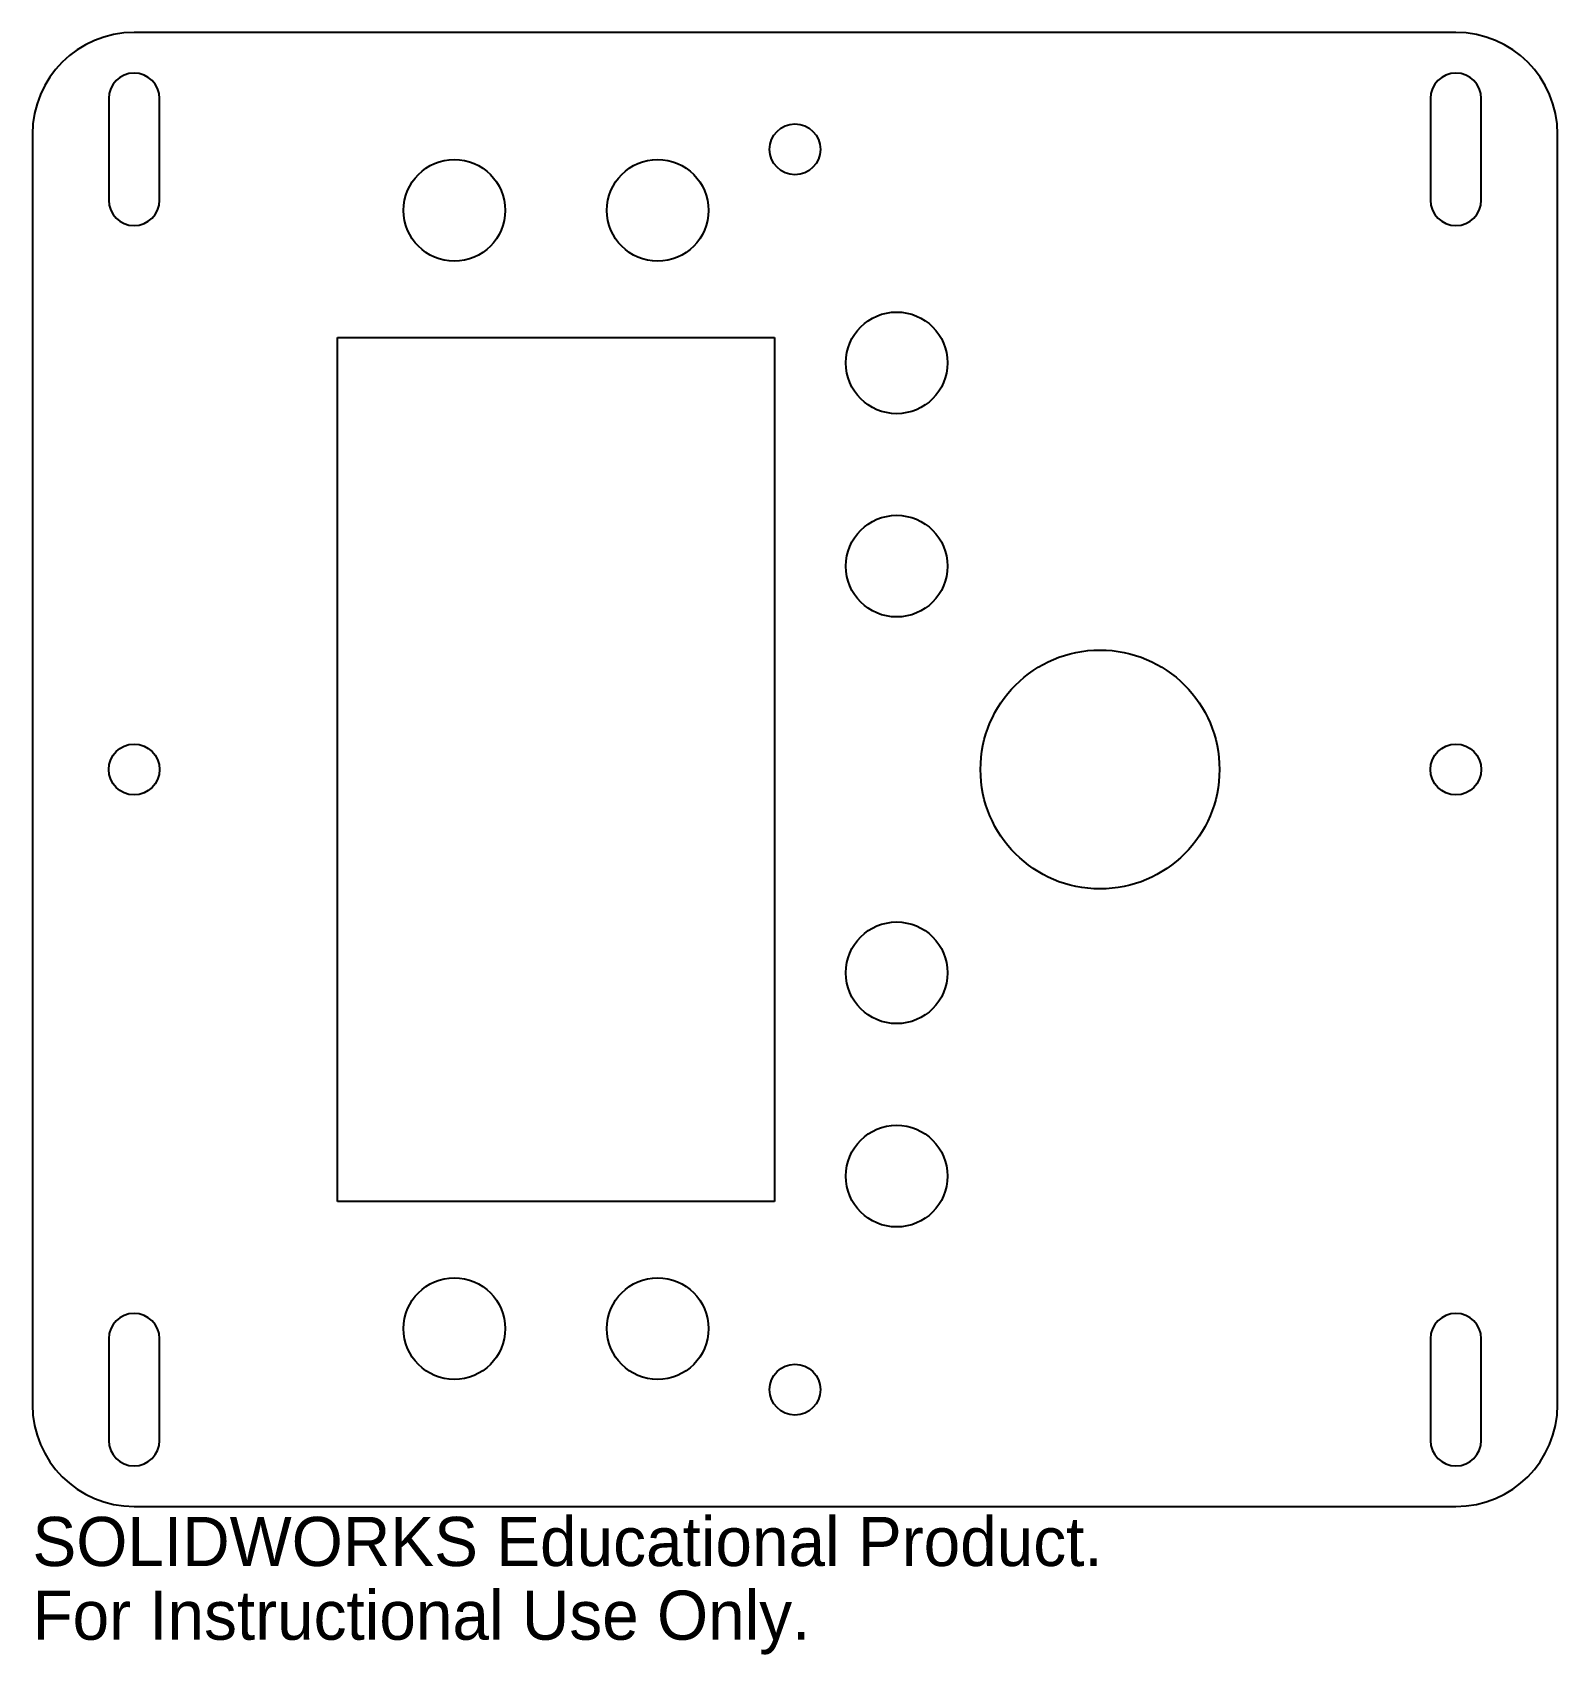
# Model space of a CAD drawing. Header units: millimetres. Extents: x -75 to 75, y -87 to 73.
import ezdxf

# ---------------------------------------------------------------- set-up
doc = ezdxf.new("R2010")
doc.units = ezdxf.units.MM
doc.linetypes.add('SLD-Solid', pattern=[0])
doc.styles.add('SLDTEXTSTYLE0', font='Arail.ttf')

msp = doc.modelspace()

# ---------------------------------------------------------------- linework, layer by layer
at = {"color": 7, "linetype": 'SLD-Solid', "lineweight": 25}
for p, q in [((65, 72.5), (-65, 72.5)), ((-67.5, 66), (-67.5, 56)), ((-62.5, 56), (-62.5, 66)), ((62.5, 66), (62.5, 56)), ((67.5, 56), (67.5, 66)), ((-75, 62.5), (-75, -62.5)), ((75, -62.5), (75, 62.5)), ((-45, -42.5), (-45, 42.5)), ((-45, 42.5), (-2, 42.5)), ((-2, 42.5), (-2, -42.5)), ((-2, -42.5), (-45, -42.5)), ((-67.5, -56), (-67.5, -66)), ((-62.5, -66), (-62.5, -56)), ((62.5, -56), (62.5, -66)), ((67.5, -66), (67.5, -56)), ((-65, -72.5), (65, -72.5))]:
    msp.add_line(p, q, dxfattribs=at)
for centre, radius in [((0, 61), 2.5), ((-33.5, 55), 5), ((-13.5, 55), 5), ((10, 40), 5), ((10, 20), 5), ((30, 0), 11.75), ((-65, 0), 2.5), ((65, 0), 2.5), ((10, -20), 5), ((10, -40), 5), ((-33.5, -55), 5), ((-13.5, -55), 5), ((0, -61), 2.5)]:
    msp.add_circle(centre, radius, dxfattribs=at)
for centre, radius, start, end in [((-65, 62.5), 10, 90, 180), ((65, 62.5), 10, 0, 90), ((-65, 66), 2.5, 0, 180), ((65, 66), 2.5, 0, 180), ((-65, 56), 2.5, 180, 0), ((65, 56), 2.5, 180, 0), ((-65, -56), 2.5, 0, 180), ((65, -56), 2.5, 0, 180), ((-65, -62.5), 10, 180, 270), ((65, -62.5), 10, 270, 0), ((-65, -66), 2.5, 180, 0), ((65, -66), 2.5, 180, 0)]:
    msp.add_arc(centre, radius, start, end, dxfattribs=at)

# ---------------------------------------------------------------- texts
at = {"color": 7, "linetype": 'Continuous', "char_height": 4.8336, "attachment_point": 1, "style": 'SLDTEXTSTYLE0'}
for s, insert in [('SOLIDWORKS Educational Product.', (-75, -73.52)), ('For Instructional Use Only.', (-75, -80.77))]:
    msp.add_mtext(s, dxfattribs=dict(at, insert=insert))

doc.saveas('drawing.dxf')
